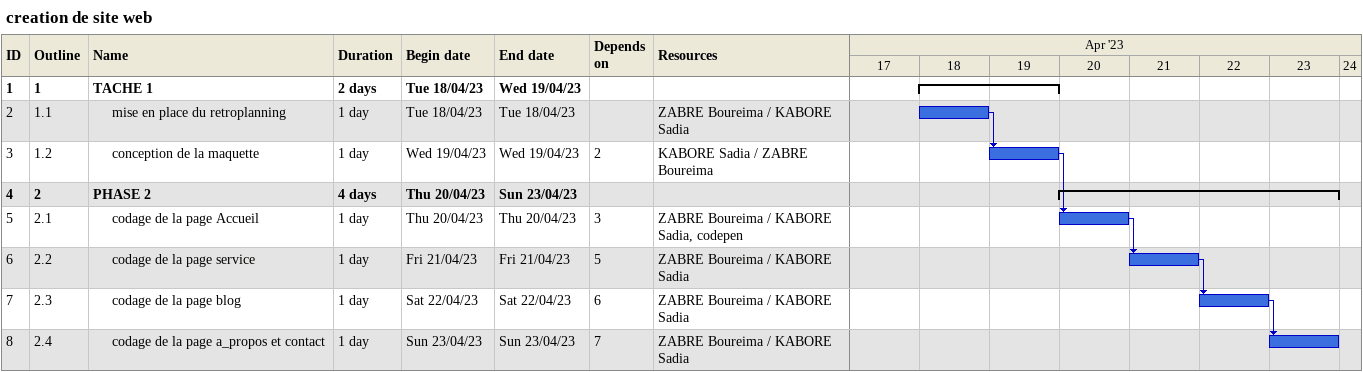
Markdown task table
creation de site web

| ID | WBS | Task | Duration | Start | Finish | Predecessors | Resources |
|---|---|---|---|---|---|---|---|
| 1 | 1 | **TACHE 1** | 2d | 2023-04-18 | 2023-04-19 |  |  |
| 2 | 1.1 | mise en place du retroplanning | 1d | 2023-04-18 | 2023-04-18 |  | ZABRE Boureima / KABORE Sadia |
| 3 | 1.2 | conception de la maquette | 1d | 2023-04-19 | 2023-04-19 | 2 | KABORE Sadia / ZABRE Boureima |
| 4 | 2 | **PHASE 2** | 4d | 2023-04-20 | 2023-04-23 |  |  |
| 5 | 2.1 | codage de la page Accueil | 1d | 2023-04-20 | 2023-04-20 | 3 | ZABRE Boureima / KABORE Sadia, codepen |
| 6 | 2.2 | codage de la page service | 1d | 2023-04-21 | 2023-04-21 | 5 | ZABRE Boureima / KABORE Sadia |
| 7 | 2.3 | codage de la page blog | 1d | 2023-04-22 | 2023-04-22 | 6 | ZABRE Boureima / KABORE Sadia |
| 8 | 2.4 | codage de la page a_propos et contact | 1d | 2023-04-23 | 2023-04-23 | 7 | ZABRE Boureima / KABORE Sadia |
